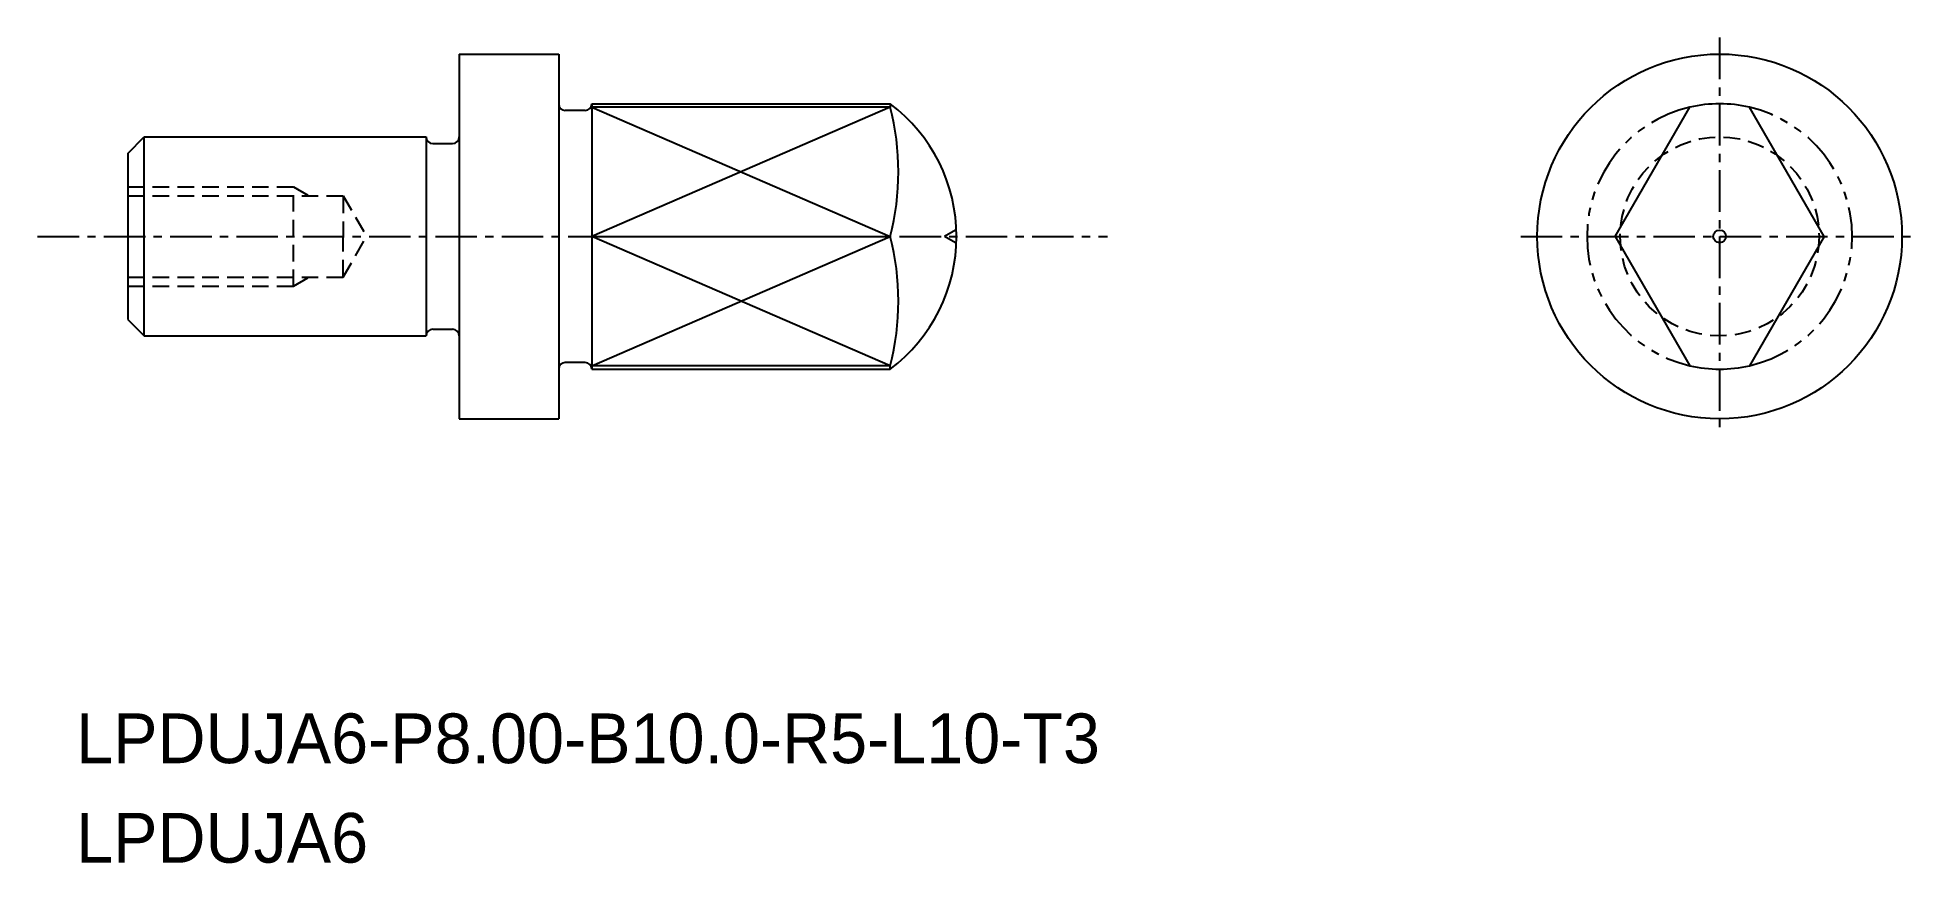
# Model space of a CAD drawing. Extents: x -1869.3 to -1812.6, y -647.6 to -622.7.
import ezdxf

# ---------------------------------------------------------------- set-up
doc = ezdxf.new("R2010")
doc.units = 0
for name, pattern in [('CENTER', [2, 1.25, -0.25, 0.25, -0.25]), ('DASHED', [0.75, 0.5, -0.25]), ('PHANTOM', [2.5, 1.25, -0.25, 0.25, -0.25, 0.25, -0.25])]:
    doc.linetypes.add(name, pattern=pattern)
doc.layers.get('0').update_dxf_attribs({"linetype": 'CONTINUOUS'})
doc.layers.add('CENTER', color=1, linetype='CENTER')

msp = doc.modelspace()

# ---------------------------------------------------------------- linework, layer by layer
at = {"color": 7, "linetype": 'CONTINUOUS'}
for p, q in [((-1856.597, -623.198), (-1853.597, -623.198)), ((-1856.597, -623.198), (-1856.597, -634.198)), ((-1852.797, -624.898), (-1853.397, -624.898)), ((-1852.597, -624.698), (-1852.597, -632.698)), ((-1852.597, -624.698), (-1843.597, -624.698)), ((-1821.728, -628.698), (-1819.478, -624.8)), ((-1815.428, -628.698), (-1817.678, -624.8)), ((-1866.597, -626.198), (-1866.097, -625.698)), ((-1866.097, -631.698), (-1866.097, -625.698)), ((-1866.097, -625.698), (-1857.597, -625.698)), ((-1857.597, -625.698), (-1857.597, -631.698)), ((-1866.597, -626.198), (-1866.597, -631.198)), ((-1857.397, -625.898), (-1856.797, -625.898)), ((-1852.597, -628.698), (-1843.597, -628.698)), ((-1821.728, -628.698), (-1819.478, -632.595)), ((-1815.428, -628.698), (-1817.678, -632.595)), ((-1866.597, -631.198), (-1866.097, -631.698)), ((-1866.097, -631.698), (-1857.597, -631.698)), ((-1857.397, -631.498), (-1856.797, -631.498)), ((-1852.797, -632.498), (-1853.397, -632.498)), ((-1852.597, -632.698), (-1843.597, -632.698)), ((-1856.597, -634.198), (-1853.597, -634.198))]:
    msp.add_line(p, q, dxfattribs=at)
at = {"linetype": 'CONTINUOUS'}
for p, q in [((-1853.597, -623.198), (-1853.597, -634.198)), ((-1843.597, -624.8), (-1852.597, -624.8)), ((-1843.597, -624.698), (-1843.597, -624.8)), ((-1843.597, -632.595), (-1852.597, -632.595)), ((-1843.597, -632.698), (-1843.597, -632.595))]:
    msp.add_line(p, q, dxfattribs=at)
at = {"color": 3, "linetype": 'CONTINUOUS'}
for p, q in [((-1843.597, -624.8), (-1852.597, -628.698)), ((-1852.597, -624.8), (-1843.597, -628.698)), ((-1852.597, -632.595), (-1843.597, -628.698)), ((-1843.597, -632.595), (-1852.597, -628.698))]:
    msp.add_line(p, q, dxfattribs=at)
at = {"color": 3, "linetype": 'DASHED'}
for p, q in [((-1866.597, -627.198), (-1861.597, -627.198)), ((-1861.597, -630.198), (-1861.597, -627.198)), ((-1861.597, -627.198), (-1861.129, -627.468)), ((-1866.597, -627.468), (-1860.097, -627.468)), ((-1860.097, -627.468), (-1859.388, -628.698)), ((-1860.097, -627.498), (-1860.097, -628.698)), ((-1860.097, -629.898), (-1860.097, -628.698)), ((-1860.097, -629.927), (-1859.388, -628.698)), ((-1866.597, -629.927), (-1860.097, -629.927)), ((-1866.597, -630.198), (-1861.597, -630.198)), ((-1861.597, -630.198), (-1861.129, -629.927))]:
    msp.add_line(p, q, dxfattribs=at)
at = {"color": 3}
for p in [(-1841.625, -628.506), (-1841.625, -628.89)]:
    msp.add_line(p, (-1841.964, -628.698), dxfattribs=at)
at = {"linetype": 'CONTINUOUS'}
msp.add_circle((-1818.578, -628.698), 5.5, dxfattribs=at)
at = {"color": 3, "linetype": 'DASHED'}
msp.add_circle((-1818.578, -628.698), 3, dxfattribs=at)
msp.add_circle((-1818.578, -628.698), 0.192)
at = {"color": 7, "linetype": 'CONTINUOUS'}
for centre, start, end in [((-1853.397, -624.698), 180, 270), ((-1852.797, -624.698), 270, 0), ((-1857.397, -625.698), 180, 270), ((-1856.797, -625.698), 270, 0), ((-1857.397, -631.698), 90, 180), ((-1856.797, -631.698), 0, 90), ((-1853.397, -632.698), 90, 180), ((-1852.797, -632.698), 0, 90)]:
    msp.add_arc(centre, 0.2, start, end, dxfattribs=at)
at = {"linetype": 'CONTINUOUS'}
for centre, radius, start, end in [((-1846.597, -628.698), 5, 306.8699, 53.1301), ((-1851.112, -626.749), 7.764, 345.4628, 14.5372), ((-1851.112, -630.646), 7.764, 345.4628, 14.5372)]:
    msp.add_arc(centre, radius, start, end, dxfattribs=at)
at = {"color": 3, "linetype": 'PHANTOM'}
for start, end in [(103.0029, 256.9971), (283.0029, 76.9971)]:
    msp.add_arc((-1818.578, -628.698), 4, start, end, dxfattribs=at)
for start, end in [(76.9971, 103.0029), (256.9971, 283.0029)]:
    msp.add_arc((-1818.578, -628.698), 4, start, end)
at = {"color": 7, "linetype": 'CONTINUOUS'}
msp.add_point((-1866.597, -628.698), dxfattribs=at)
at = {"layer": 'CENTER', "color": 1, "linetype": 'CENTER'}
for p, q in [((-1818.578, -622.703), (-1818.578, -634.693)), ((-1869.314, -628.698), (-1837.047, -628.698)), ((-1824.573, -628.698), (-1812.583, -628.698))]:
    msp.add_line(p, q, dxfattribs=at)

# ---------------------------------------------------------------- texts
for s, p in [('LPDUJA6-P8.00-B10.0-R5-L10-T3', (-1868.152, -644.58)), ('LPDUJA6', (-1868.152, -647.58))]:
    msp.add_text(s, height=1.5).set_placement(p)

doc.saveas('drawing.dxf')
